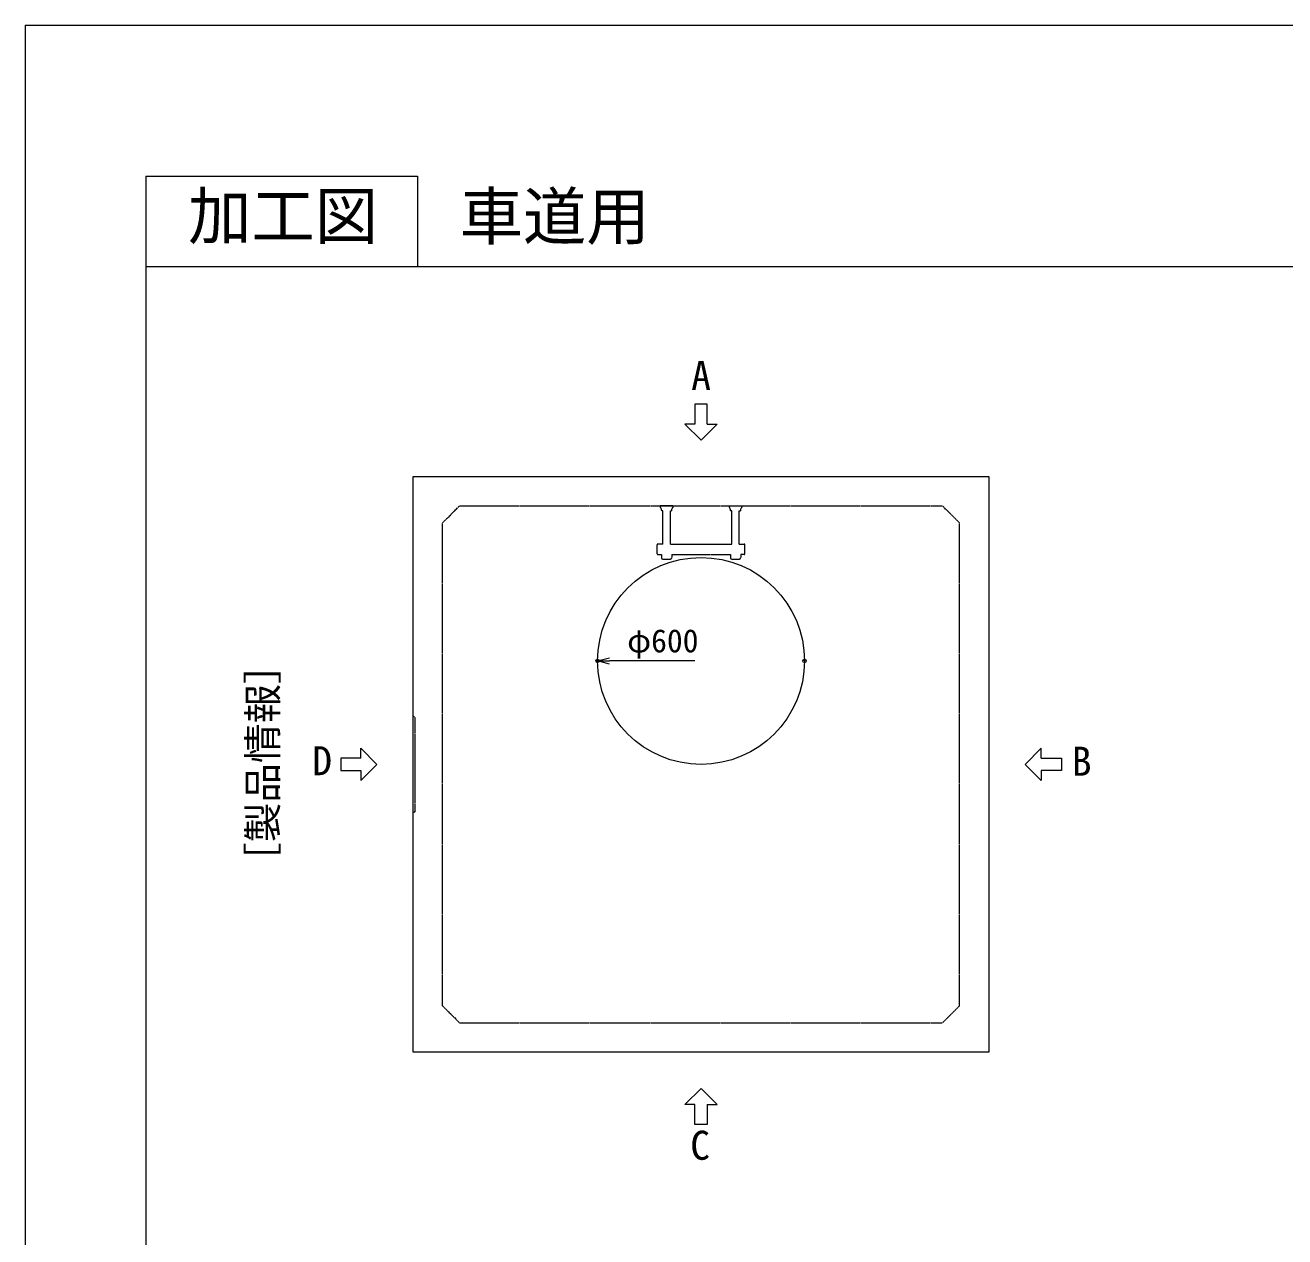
# Model space of a CAD drawing. Units: millimetres, scale not verified. Extents: x -5198 to 5198, y -3675 to 3675.
# Drawn here: x -5198 to -1544, y 161 to 3675 of the extents above; entities that cross this region are included whole.
import ezdxf
from ezdxf.enums import TextEntityAlignment as Align

# ---------------------------------------------------------------- set-up
doc = ezdxf.new("R2010")
doc.units = ezdxf.units.MM
doc.header["$LTSCALE"] = 20
doc.header["$PDMODE"] = 32
doc.header["$PDSIZE"] = 10
doc.linetypes.add('LONG_DASHED1', pattern=[7, 6, -1])
for name, color, linetype, lineweight in [('0-0_D-TTL', 7, 'Continuous', 9), ('0-1_Defpoints', 7, 'Continuous', 9), ('0-3_D-TTL-TXT', 7, 'Continuous', 9), ('0-4_D-STR-TXT', 7, 'Continuous', 9), ('0-5_D-STR-DIM', 3, 'Continuous', 9), ('0-6_0', 7, 'Continuous', 9), ('0-7_D-STR-STR3', 2, 'LONG_DASHED1', 9), ('0-8_D-STR', 7, 'LONG_DASHED1', 9), ('0-9_D-STR-STR1', 7, 'Continuous', 9)]:
    doc.layers.add(name, color=color, linetype=linetype, lineweight=lineweight)
doc.styles.add('ＭＳ ゴシック', font='')
doc.styles.get('ＭＳ ゴシック').set_extended_font_data('MS Gothic')

# ---------------------------------------------------------------- blocks, each defined once
blk = doc.blocks.new('A$C4DE05FD1')
at = {"layer": '0-0_D-TTL', "color": 134}
for p, q in [((4000, 79000), (4000, 4000)), ((4000, 76000), (114800, 76000))]:
    blk.add_line(p, q, dxfattribs=at)
blk.add_lwpolyline([(4000, 79000), (13000, 79000), (13000, 76000)], dxfattribs=at)
at = {"layer": '0-1_Defpoints', "color": 134}
for q in [(0, 0), (118800, 84000)]:
    blk.add_line((0, 84000), q, dxfattribs=at)
at = {"layer": '0-3_D-TTL-TXT', "style": 'ＭＳ ゴシック'}
blk.add_text('加工図', height=1539, dxfattribs=at).set_placement((5399.8, 76447.4), align=Align.BOTTOM_LEFT)
blk = doc.blocks.new('_Open30')
at = {"layer": '0-6_0'}
blk.add_line((0, 0), (-20, 0), dxfattribs=at)
blk.add_lwpolyline([(-20, 5.36), (0, 0), (-20, -5.36)], dxfattribs=at)
blk = doc.blocks.new('A$C1BF34DBF')
at = {"layer": '0-7_D-STR-STR3'}
for p, q in [((-1635, 0), (-2365, 0)), ((-2365, 0), (-2365, -80)), ((-1635, 0), (-1635, -80)), ((1635, 0), (2365, 0)), ((1635, 0), (1635, -80)), ((2365, 0), (2365, -80)), ((-2220, -300), (-2280, -300)), ((-2220, -2220), (-2220, -300)), ((-1780, -300), (-1720, -300)), ((-1780, -2220), (-1780, -300)), ((1780, -300), (1720, -300)), ((1780, -2220), (1780, -300)), ((2220, -2220), (2220, -300)), ((2220, -300), (2280, -300)), ((-2550, -2780), (-2550, -2260)), ((-2220, -2220), (-2510, -2220)), ((-2510, -2820), (-2300, -2820)), ((-2300, -2820), (-2300, -3010)), ((-1780, -2220), (1780, -2220)), ((-1700, -2820), (-1700, -3010)), ((-1700, -2820), (1700, -2820)), ((1700, -2820), (1700, -3010)), ((2220, -2220), (2510, -2220)), ((2300, -2820), (2300, -3010)), ((2510, -2820), (2300, -2820)), ((2550, -2780), (2550, -2260)), ((-2220, -3090), (-1780, -3090)), ((1780, -3090), (2220, -3090))]:
    blk.add_line(p, q, dxfattribs=at)
for centre, radius, start, end in [((-2679, -327.8), 400, 3.97846, 38.27098), ((-1321, -327.8), 400, 141.72902, 176.02154), ((1321, -327.8), 400, 3.97846, 38.27098), ((2679, -327.8), 400, 141.72902, 176.02154), ((-2510, -2260), 40, 90, 180), ((-2510, -2780), 40, 180, 270), ((2510, -2260), 40, 0, 90), ((2510, -2780), 40, 270, 0), ((-2220, -3010), 80, 180, 270), ((-1780, -3010), 80, 270, 0), ((1780, -3010), 80, 180, 270), ((2220, -3010), 80, 270, 0)]:
    blk.add_arc(centre, radius, start, end, dxfattribs=at)
blk = doc.blocks.new('A$C70CC1A47')
at = {"layer": '0-9_D-STR-STR1', "linetype": 'LONG_DASHED1'}
for p, q in [((0, 2820), (120, 2700)), ((120, -2700), (120, 2700)), ((120, -2700), (0, -2820))]:
    blk.add_line(p, q, dxfattribs=at)
blk = doc.blocks.new('A$C63C72FB1')
at = {"layer": '0-8_D-STR'}
for p, q in [((-15000, 14000), (-14000, 15000)), ((-14000, 15000), (14000, 15000)), ((15000, 14000), (14000, 15000)), ((-15000, -14000), (-15000, 14000)), ((15000, -14000), (15000, 14000)), ((-15000, -14000), (-14000, -15000)), ((15000, -14000), (14000, -15000)), ((-14000, -15000), (14000, -15000))]:
    blk.add_line(p, q, dxfattribs=at)
at = {"layer": '0-8_D-STR', "linetype": 'Continuous'}
blk.add_lwpolyline([(-16700, -16700), (-16700, 16700), (16700, 16700), (16700, -16700)], close=True, dxfattribs=at)
blk.add_circle((0, 6000), 6000, dxfattribs=at)
at = {"layer": '0-9_D-STR-STR1'}
blk.add_blockref('A$C70CC1A47', (-16700, 0), dxfattribs=at)
blk = doc.blocks.new('A$C13A32EE1')
at = {"layer": '0-4_D-STR-TXT'}
for p, q in [((150, 400), (150, 900)), ((0, 0), (-400, 400)), ((-150, 400), (-400, 400)), ((0, 0), (400, 400)), ((150, 400), (400, 400))]:
    blk.add_line(p, q, dxfattribs=at)
blk.add_lwpolyline([(150, 900), (-150, 900), (-150, 400)], dxfattribs=at)
blk = doc.blocks.new('A$C78AC7DE0')
at = {"layer": '0-4_D-STR-TXT', "xscale": 2.333333, "yscale": 2.333333}
blk.add_blockref('A$C13A32EE1', (0, 18800), dxfattribs=at)
at = {"layer": '0-4_D-STR-TXT', "yscale": 2.333333}
for p, xscale, rotation in [((-18800, 0), 2.333333, 90), ((18800, 0), -2.333333, 270), ((0, -18800), -2.333333, 180)]:
    blk.add_blockref('A$C13A32EE1', p, dxfattribs=dict(at, xscale=xscale, rotation=rotation))
at = {"layer": '0-4_D-STR-TXT', "style": 'ＭＳ ゴシック'}
for s, p in [('A', (-570.5, 21212.4)), ('D', (-22546.1, -1136.4)), ('B', (21506.2, -1167.9)), ('C', (-624.7, -23441.7))]:
    blk.add_text(s, height=1684, dxfattribs=at).set_placement(p, align=Align.BOTTOM_LEFT)
blk.add_text('［製品情報］', height=1684, rotation=90, dxfattribs=at).set_placement((-24077.7, -6815.8), align=Align.BOTTOM_LEFT)

msp = doc.modelspace()

# ---------------------------------------------------------------- linework, layer by layer
at = {"layer": '0-1_Defpoints'}
for p in [(-3537.5, 1831.25), (-2937.5, 1831.25)]:
    msp.add_point(p, dxfattribs=at)
at = {"layer": '0-5_D-STR-DIM'}
msp.add_line((-3255.9, 1831.25), (-3502.5, 1831.25), dxfattribs=at)

# ---------------------------------------------------------------- block references
at = {"layer": '0-0_D-TTL', "xscale": 0.0875, "yscale": 0.0875}
msp.add_blockref('A$C4DE05FD1', (-5197.5, -3675), dxfattribs=at)
at = {"layer": '0-4_D-STR-TXT', "xscale": 0.05, "yscale": 0.05}
msp.add_blockref('A$C78AC7DE0', (-3237.5, 1531.25), dxfattribs=at)
at = {"layer": '0-5_D-STR-DIM', "xscale": 1.75, "yscale": 1.75, "rotation": 180}
msp.add_blockref('_Open30', (-3537.5, 1831.25), dxfattribs=at)
at = {"layer": '0-7_D-STR-STR3', "xscale": 0.05, "yscale": 0.05}
msp.add_blockref('A$C1BF34DBF', (-3237.5, 2281.25), dxfattribs=at)
at = {"layer": '0-8_D-STR', "xscale": 0.05, "yscale": 0.05}
msp.add_blockref('A$C63C72FB1', (-3237.5, 1531.25), dxfattribs=at)

# ---------------------------------------------------------------- texts
at = {"layer": '0-3_D-TTL-TXT', "style": 'ＭＳ ゴシック'}
msp.add_text('車道用', height=134.7, dxfattribs=at).set_placement((-3937.51, 3013), align=Align.BOTTOM_LEFT)
at = {"layer": '0-5_D-STR-DIM', "style": 'ＭＳ ゴシック'}
msp.add_text('φ600', height=67.3, dxfattribs=at).set_placement((-3451.79, 1835.8), align=Align.BOTTOM_LEFT)

doc.saveas('drawing.dxf')
